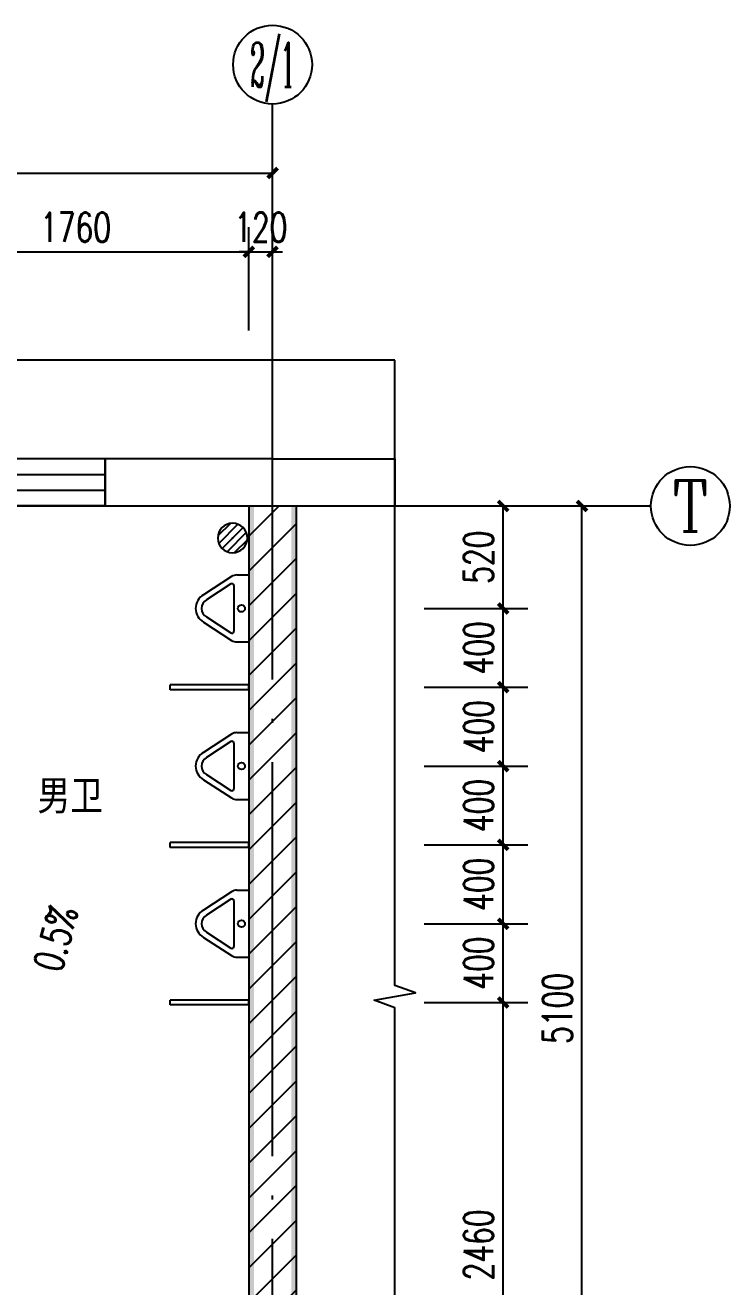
# Model space of a CAD drawing. Extents: x 14095202 to 14511487, y -1430609 to -90420.
# Drawn here: x 14374950 to 14389252, y -1347308 to -1321697 of the extents above; entities that cross this region are included whole.
import ezdxf
from ezdxf.enums import TextEntityAlignment as Align

# ---------------------------------------------------------------- set-up
doc = ezdxf.new("R2010")
doc.units = 0
doc.header["$LTSCALE"] = 1000
doc.header["$MEASUREMENT"] = 0
doc.linetypes.add('DOTE', pattern=[2.42, 2, -0.2, 0.02, -0.2])
for name, color, linetype in [('AXIS', 3, 'Continuous'), ('AXIS_TEXT', 7, 'Continuous'), ('DIM_SYMB', 3, 'Continuous'), ('DOTE', 1, 'DOTE'), ('LVTRY', 6, 'Continuous'), ('PUB_HATCH', 8, 'Continuous'), ('PUB_TEXT', 7, 'Continuous'), ('PUB_WALL', 9, 'Continuous'), ('WALL', 9, 'Continuous'), ('WALL-PARAPET', 6, 'Continuous'), ('WINDOW', 4, 'Continuous')]:
    doc.layers.add(name, color=color, linetype=linetype)
doc.styles.add('_TCH_AXIS', font='COMPLEX', dxfattribs={"bigfont": 'GBCBIG'})
doc.styles.add('_TCH_DIM', font='SIMPLEX', dxfattribs={"bigfont": 'GBCBIG'})
doc.styles.add('_TCH_DIM_T3', font='SIMPLEX', dxfattribs={"width": 0.705882, "bigfont": 'GBCBIG'})
doc.styles.add('COMPLEX', font='COMPLEX')
doc.styles.add('YAYA', font='', dxfattribs={"width": 0.8, "height": 1})
doc.styles.get('YAYA').set_extended_font_data('SimSun')
doc.dimstyles.new('_TCH_ARCH&&50', dxfattribs={"dimtxt": 148.75, "dimasz": 50, "dimexe": 125, "dimexo": 150, "dimgap": 50, "dimtad": 1, "dimdec": 0, "dimzin": 0, "dimdsep": 46, "dimtxsty": '_TCH_DIM_T3', "dimblk": 'ARCHTICK', "dimcen": 0.09, "dimclrt": 7, "dimazin": 2, "dimtfac": 1, "dimtdec": 0, "dimtix": 1, "dimtmove": 2, "dimatfit": 3, "dimfxl": 0, "dimtolj": 1, "dimtzin": 0, "dimarcsym": 0})

# ---------------------------------------------------------------- blocks, each defined once
blk = doc.blocks.new('$lvtry$00000171')
for p, q in [((-74.2, 10.6), (-10.6, 74.2)), ((-69.8, -27.4), (27.4, 69.8)), ((-53, -53), (53, 53)), ((-27.4, -69.8), (69.8, 27.4)), ((10.6, -74.2), (74.2, -10.6))]:
    blk.add_line(p, q)
blk.add_circle((0, 0), 75)
blk.add_point((0, 0))
blk = doc.blocks.new('$lvtry$00000007')
for p, q in [((-170, 0), (170, 0)), ((-170, -61.1), (-170, 0)), ((170, -61.1), (170, 0)), ((-161.9, -88.4), (-69.3, -230.6)), ((-124.2, -91.5), (-43.3, -215.6)), ((-115.8, -76), (115.8, -76)), ((43.3, -215.6), (124.2, -91.5)), ((69.3, -230.6), (161.9, -88.4))]:
    blk.add_line(p, q)
blk.add_circle((0, -38), 17.7)
for centre, radius, start, end in [((-120, -61.1), 50, 180, 213.0863), ((120, -61.1), 50, 326.9137, 0), ((-115.8, -86), 10, 90, 213.0863), ((115.8, -86), 10, 326.9137, 90), ((0, -190.6), 80, 210, 330), ((0, -190.6), 50, 210, 330)]:
    blk.add_arc(centre, radius, start, end)
blk = doc.blocks.new('$TCHSYS$WIN2D')
for p, q in [((-0.5, 0.5), (0.5, 0.5)), ((-0.5, 0.5), (-0.5, -0.5)), ((0.5, 0.5), (0.5, -0.5)), ((0.5, 0.1667), (-0.5, 0.1667)), ((0.5, -0.1667), (-0.5, -0.1667)), ((-0.5, -0.5), (0.5, -0.5))]:
    blk.add_line(p, q)
blk = doc.blocks.new('_AXISO')
blk.add_circle((0, 0), 0.5)
at = {"layer": 'AXIS_TEXT', "style": 'COMPLEX', "width": 1.041667}
blk.add_attdef('A', text='', height=0.56, dxfattribs=at).set_placement((-0.25, -0.28), (0.25, -0.28), align=Align.FIT)
blk = doc.blocks.new('_ArchTick')
at = {"color": 0, "linetype": 'ByBlock', "const_width": 0.4}
blk.add_lwpolyline([(-0.5, -0.5), (0.5, 0.5)], dxfattribs=at)
blk = doc.blocks.new('*D1107')
at = {"layer": 'AXIS', "color": 0, "lineweight": -2}
for p, q in [((240, 650), (240, 1575)), ((6440, 650), (6440, 1575)), ((240, 1450), (6440, 1450))]:
    blk.add_line(p, q, dxfattribs=at)
at = {"layer": 'Defpoints', "color": 0}
for p in [(6440, 1450), (240, 500), (6440, 500)]:
    blk.add_point(p, dxfattribs=at)
at = {"layer": 'AXIS', "color": 0, "lineweight": -2, "xscale": 50, "yscale": 50, "zscale": 50, "rotation": 180}
blk.add_blockref('_ArchTick', (240, 1450), dxfattribs=at)
at = {"layer": 'AXIS', "color": 0, "lineweight": -2, "xscale": 50, "yscale": 50, "zscale": 50}
blk.add_blockref('_ArchTick', (6440, 1450), dxfattribs=at)
at = {"layer": 'AXIS', "color": 7, "insert": (3340, 1574.4), "char_height": 148.75, "attachment_point": 5, "style": '_TCH_DIM_T3'}
blk.add_mtext('\\A1;6200', dxfattribs=at)
blk = doc.blocks.new('*D1113')
at = {"layer": 'AXIS', "color": 0, "lineweight": -2}
for p, q in [((4560, 650), (4560, 1175)), ((6320, 650), (6320, 1175)), ((4560, 1050), (6320, 1050))]:
    blk.add_line(p, q, dxfattribs=at)
at = {"layer": 'Defpoints', "color": 0}
for p in [(6320, 1050), (4560, 500), (6320, 500)]:
    blk.add_point(p, dxfattribs=at)
at = {"layer": 'AXIS', "color": 0, "lineweight": -2, "xscale": 50, "yscale": 50, "zscale": 50, "rotation": 180}
blk.add_blockref('_ArchTick', (4560, 1050), dxfattribs=at)
at = {"layer": 'AXIS', "color": 0, "lineweight": -2, "xscale": 50, "yscale": 50, "zscale": 50}
blk.add_blockref('_ArchTick', (6320, 1050), dxfattribs=at)
at = {"layer": 'AXIS', "color": 7, "insert": (5440, 1174.4), "char_height": 148.75, "attachment_point": 5, "style": '_TCH_DIM_T3'}
blk.add_mtext('\\A1;1760', dxfattribs=at)
blk = doc.blocks.new('*D1114')
at = {"layer": 'AXIS', "color": 0, "lineweight": -2}
for p, q in [((6320, 650), (6320, 1175)), ((6440, 650), (6440, 1175)), ((6320, 1050), (6270, 1050)), ((6320, 1050), (6440, 1050)), ((6440, 1050), (6490, 1050))]:
    blk.add_line(p, q, dxfattribs=at)
at = {"layer": 'Defpoints', "color": 0}
for p in [(6440, 1050), (6320, 500), (6440, 500)]:
    blk.add_point(p, dxfattribs=at)
at = {"layer": 'AXIS', "color": 0, "lineweight": -2, "xscale": 50, "yscale": 50, "zscale": 50}
blk.add_blockref('_ArchTick', (6320, 1050), dxfattribs=at)
at = {"layer": 'AXIS', "color": 0, "lineweight": -2, "xscale": 50, "yscale": 50, "zscale": 50, "rotation": 180}
blk.add_blockref('_ArchTick', (6440, 1050), dxfattribs=at)
at = {"layer": 'AXIS', "color": 7, "insert": (6380, 1174.4), "char_height": 148.75, "attachment_point": 5, "style": '_TCH_DIM_T3'}
blk.add_mtext('\\A1;120', dxfattribs=at)
blk = doc.blocks.new('*D1137')
at = {"layer": 'AXIS', "color": 0, "lineweight": -2}
for p, q in [((7210, -240), (8135, -240)), ((8010, -5340), (8010, -240)), ((7210, -5340), (8135, -5340))]:
    blk.add_line(p, q, dxfattribs=at)
at = {"layer": 'Defpoints', "color": 0}
for p in [(7060, -240), (8010, -240), (7060, -5340)]:
    blk.add_point(p, dxfattribs=at)
at = {"layer": 'AXIS', "color": 0, "lineweight": -2, "xscale": 50, "yscale": 50, "zscale": 50}
for p, rotation in [((8010, -240), 90), ((8010, -5340), 270)]:
    blk.add_blockref('_ArchTick', p, dxfattribs=dict(at, rotation=rotation))
at = {"layer": 'AXIS', "color": 7, "insert": (7885.6, -2790), "char_height": 148.75, "attachment_point": 5, "rotation": 90, "style": '_TCH_DIM_T3'}
blk.add_mtext('\\A1;5100', dxfattribs=at)
blk = doc.blocks.new('*D1138')
at = {"layer": 'AXIS', "color": 0, "lineweight": -2}
for p, q in [((7210, -240), (7735, -240)), ((7610, -760), (7610, -240)), ((7210, -760), (7735, -760))]:
    blk.add_line(p, q, dxfattribs=at)
at = {"layer": 'Defpoints', "color": 0}
for p in [(7060, -240), (7610, -240), (7060, -760)]:
    blk.add_point(p, dxfattribs=at)
at = {"layer": 'AXIS', "color": 0, "lineweight": -2, "xscale": 50, "yscale": 50, "zscale": 50}
for p, rotation in [((7610, -240), 90), ((7610, -760), 270)]:
    blk.add_blockref('_ArchTick', p, dxfattribs=dict(at, rotation=rotation))
at = {"layer": 'AXIS', "color": 7, "insert": (7485.6, -500), "char_height": 148.75, "attachment_point": 5, "rotation": 90, "style": '_TCH_DIM_T3'}
blk.add_mtext('\\A1;520', dxfattribs=at)
blk = doc.blocks.new('*D1139')
at = {"layer": 'AXIS', "color": 0, "lineweight": -2}
for p, q in [((7210, -760), (7735, -760)), ((7610, -1160), (7610, -760)), ((7210, -1160), (7735, -1160))]:
    blk.add_line(p, q, dxfattribs=at)
at = {"layer": 'Defpoints', "color": 0}
for p in [(7060, -760), (7610, -760), (7060, -1160)]:
    blk.add_point(p, dxfattribs=at)
at = {"layer": 'AXIS', "color": 0, "lineweight": -2, "xscale": 50, "yscale": 50, "zscale": 50}
for p, rotation in [((7610, -760), 90), ((7610, -1160), 270)]:
    blk.add_blockref('_ArchTick', p, dxfattribs=dict(at, rotation=rotation))
at = {"layer": 'AXIS', "color": 7, "insert": (7485.6, -960), "char_height": 148.75, "attachment_point": 5, "rotation": 90, "style": '_TCH_DIM_T3'}
blk.add_mtext('\\A1;400', dxfattribs=at)
blk = doc.blocks.new('*D1140')
at = {"layer": 'AXIS', "color": 0, "lineweight": -2}
for p, q in [((7210, -1160), (7735, -1160)), ((7610, -1560), (7610, -1160)), ((7210, -1560), (7735, -1560))]:
    blk.add_line(p, q, dxfattribs=at)
at = {"layer": 'Defpoints', "color": 0}
for p in [(7060, -1160), (7610, -1160), (7060, -1560)]:
    blk.add_point(p, dxfattribs=at)
at = {"layer": 'AXIS', "color": 0, "lineweight": -2, "xscale": 50, "yscale": 50, "zscale": 50}
for p, rotation in [((7610, -1160), 90), ((7610, -1560), 270)]:
    blk.add_blockref('_ArchTick', p, dxfattribs=dict(at, rotation=rotation))
at = {"layer": 'AXIS', "color": 7, "insert": (7485.6, -1360), "char_height": 148.75, "attachment_point": 5, "rotation": 90, "style": '_TCH_DIM_T3'}
blk.add_mtext('\\A1;400', dxfattribs=at)
blk = doc.blocks.new('*D1141')
at = {"layer": 'AXIS', "color": 0, "lineweight": -2}
for p, q in [((7210, -1560), (7735, -1560)), ((7610, -1960), (7610, -1560)), ((7210, -1960), (7735, -1960))]:
    blk.add_line(p, q, dxfattribs=at)
at = {"layer": 'Defpoints', "color": 0}
for p in [(7060, -1560), (7610, -1560), (7060, -1960)]:
    blk.add_point(p, dxfattribs=at)
at = {"layer": 'AXIS', "color": 0, "lineweight": -2, "xscale": 50, "yscale": 50, "zscale": 50}
for p, rotation in [((7610, -1560), 90), ((7610, -1960), 270)]:
    blk.add_blockref('_ArchTick', p, dxfattribs=dict(at, rotation=rotation))
at = {"layer": 'AXIS', "color": 7, "insert": (7485.6, -1760), "char_height": 148.75, "attachment_point": 5, "rotation": 90, "style": '_TCH_DIM_T3'}
blk.add_mtext('\\A1;400', dxfattribs=at)
blk = doc.blocks.new('*D1142')
at = {"layer": 'AXIS', "color": 0, "lineweight": -2}
for p, q in [((7210, -1960), (7735, -1960)), ((7610, -2360), (7610, -1960)), ((7210, -2360), (7735, -2360))]:
    blk.add_line(p, q, dxfattribs=at)
at = {"layer": 'Defpoints', "color": 0}
for p in [(7060, -1960), (7610, -1960), (7060, -2360)]:
    blk.add_point(p, dxfattribs=at)
at = {"layer": 'AXIS', "color": 0, "lineweight": -2, "xscale": 50, "yscale": 50, "zscale": 50}
for p, rotation in [((7610, -1960), 90), ((7610, -2360), 270)]:
    blk.add_blockref('_ArchTick', p, dxfattribs=dict(at, rotation=rotation))
at = {"layer": 'AXIS', "color": 7, "insert": (7485.6, -2160), "char_height": 148.75, "attachment_point": 5, "rotation": 90, "style": '_TCH_DIM_T3'}
blk.add_mtext('\\A1;400', dxfattribs=at)
blk = doc.blocks.new('*D1143')
at = {"layer": 'AXIS', "color": 0, "lineweight": -2}
for p, q in [((7210, -2360), (7735, -2360)), ((7610, -2760), (7610, -2360)), ((7210, -2760), (7735, -2760))]:
    blk.add_line(p, q, dxfattribs=at)
at = {"layer": 'Defpoints', "color": 0}
for p in [(7060, -2360), (7610, -2360), (7060, -2760)]:
    blk.add_point(p, dxfattribs=at)
at = {"layer": 'AXIS', "color": 0, "lineweight": -2, "xscale": 50, "yscale": 50, "zscale": 50}
for p, rotation in [((7610, -2360), 90), ((7610, -2760), 270)]:
    blk.add_blockref('_ArchTick', p, dxfattribs=dict(at, rotation=rotation))
at = {"layer": 'AXIS', "color": 7, "insert": (7485.6, -2560), "char_height": 148.75, "attachment_point": 5, "rotation": 90, "style": '_TCH_DIM_T3'}
blk.add_mtext('\\A1;400', dxfattribs=at)
blk = doc.blocks.new('*D1144')
at = {"layer": 'AXIS', "color": 0, "lineweight": -2}
for p, q in [((7210, -2760), (7735, -2760)), ((7610, -5220), (7610, -2760)), ((7210, -5220), (7735, -5220))]:
    blk.add_line(p, q, dxfattribs=at)
at = {"layer": 'Defpoints', "color": 0}
for p in [(7060, -2760), (7610, -2760), (7060, -5220)]:
    blk.add_point(p, dxfattribs=at)
at = {"layer": 'AXIS', "color": 0, "lineweight": -2, "xscale": 50, "yscale": 50, "zscale": 50}
for p, rotation in [((7610, -2760), 90), ((7610, -5220), 270)]:
    blk.add_blockref('_ArchTick', p, dxfattribs=dict(at, rotation=rotation))
at = {"layer": 'AXIS', "color": 7, "insert": (7485.6, -3990), "char_height": 148.75, "attachment_point": 5, "rotation": 90, "style": '_TCH_DIM_T3'}
blk.add_mtext('\\A1;2460', dxfattribs=at)
blk = doc.blocks.new('A$C3EBC53FE')
at = {"layer": 'PUB_HATCH'}
h = blk.add_hatch(dxfattribs=at)
h.set_pattern_fill('普通砖', color=256, scale=50, style=0)
h.set_pattern_definition([(45, (0, 89.76), (-88.3884, 88.3884), [])])
h.paths.add_polyline_path([(6320, -5220), (6560, -5220), (6560, -240), (6320, -240)])
at = {"layer": 'PUB_WALL'}
for points in [[(6320, -5220), (6345, -5220), (6345, -240), (6320, -240)], [(6535, -5220), (6560, -5220), (6560, -240), (6535, -240)]]:
    blk.add_hatch(color=256, dxfattribs=at).paths.add_polyline_path(points)
at = {"layer": 'AXIS'}
for p, q in [((6440, 500), (6440, 1800)), ((7060, -240), (8360, -240))]:
    blk.add_line(p, q, dxfattribs=at)
at = {"layer": 'DIM_SYMB'}
for points in [[(7060, 500), (3336.2, 500), (3298, 395), (3261, 605), (3223.7, 500), (-500, 500)], [(7060, -5960), (7060, -2786.3), (6955, -2748), (7165, -2711), (7060, -2673.8), (7060, 500)]]:
    blk.add_lwpolyline(points, dxfattribs=at)
blk.add_lwpolyline([(5384.2, -2753.3, 0, 0, 0), (5501.5, -2318.9, 40, 0, 0), (5540.6, -2174.1, 0, 0, 0)], format="xyseb", dxfattribs=at)
at = {"layer": 'DOTE'}
for p, q in [((6440, -5960), (6440, 500)), ((-500, -240), (7060, -240))]:
    blk.add_line(p, q, dxfattribs=at)
at = {"layer": 'LVTRY'}
for p, q in [((6320, -1147.5), (5920, -1147.5)), ((5920, -1172.5), (5920, -1147.5)), ((6320, -1172.5), (6320, -1147.5)), ((6320, -1172.5), (5920, -1172.5)), ((6320, -1947.5), (5920, -1947.5)), ((5920, -1972.5), (5920, -1947.5)), ((6320, -1972.5), (5920, -1972.5)), ((6320, -1972.5), (6320, -1947.5)), ((6320, -2747.5), (5920, -2747.5)), ((5920, -2772.5), (5920, -2747.5)), ((6320, -2772.5), (6320, -2747.5)), ((6320, -2772.5), (5920, -2772.5))]:
    blk.add_line(p, q, dxfattribs=at)
at = {"layer": 'WALL'}
for p, q in [((6320, -240), (6320, -5220)), ((6560, -240), (6560, -5220))]:
    blk.add_line(p, q, dxfattribs=at)
at = {"layer": 'WALL-PARAPET'}
for p, q in [((6440, 0), (5590, 0)), ((5590, 0), (5590, -240)), ((6440, 0), (7060, 0)), ((7060, 0), (7060, -240)), ((5590, -240), (6440, -240)), ((6440, -240), (7060, -240))]:
    blk.add_line(p, q, dxfattribs=at)
at = {"layer": 'AXIS'}
ref = blk.add_blockref('_AXISO', (6440, 2000), dxfattribs=dict(at, xscale=400, yscale=400, zscale=400))
ref.add_attrib('A', '2/1', dxfattribs={"layer": 'AXIS_TEXT', "ltscale": 0.5, "height": 226.27, "style": '_TCH_AXIS', "width": 0.411765}).set_placement((6326.9, 1886.9), (6553.1, 1886.9), align=Align.FIT)
ref = blk.add_blockref('_AXISO', (8560, -240), dxfattribs=dict(at, xscale=400, yscale=400, zscale=400))
ref.add_attrib('A', 'T', dxfattribs={"layer": 'AXIS_TEXT', "ltscale": 0.5, "height": 260.4, "style": '_TCH_AXIS'}).set_placement((8467, -370.2), (8653, -370.2), align=Align.FIT)
at = {"layer": 'LVTRY', "extrusion": (0, 0, -1), "zscale": -1, "rotation": 270.0000000003516}
blk.add_blockref('$lvtry$00000171', (-6236.8, -402.5), dxfattribs=at)
at = {"layer": 'LVTRY', "rotation": 270}
for p in [(6320, -760), (6320, -1560), (6320, -2360)]:
    blk.add_blockref('$lvtry$00000007', p, dxfattribs=at)
at = {"layer": 'WINDOW', "xscale": -1500, "yscale": -240, "zscale": -1500}
blk.add_blockref('$TCHSYS$WIN2D', (4840, -120), dxfattribs=at)
at = {"layer": 'PUB_TEXT', "style": 'YAYA', "width": 0.8}
blk.add_text('男卫', height=151.9, dxfattribs=at).set_placement((5246.9, -1784.4))
at = {"layer": 'PUB_TEXT', "style": '_TCH_DIM', "width": 0.705882}
blk.add_text('0.5%%%', height=148.75, rotation=74.88633, dxfattribs=at).set_placement((5367.4, -2614.1))
at = {"layer": 'AXIS'}
for p1, p2, distance, text, picture, middle in [((240, 500), (6440, 500), 950, '6200', '*D1107', (3340, 1574.4)), ((4560, 500), (6320, 500), 550, '1760', '*D1113', (5440, 1174.4)), ((6320, 500), (6440, 500), 550, '120', '*D1114', (6380, 1174.4)), ((7060, -5340), (7060, -240), -950, '5100', '*D1137', (7885.6, -2790)), ((7060, -760), (7060, -240), -550, '520', '*D1138', (7485.6, -500)), ((7060, -1160), (7060, -760), -550, '400', '*D1139', (7485.6, -960)), ((7060, -1560), (7060, -1160), -550, '400', '*D1140', (7485.6, -1360)), ((7060, -1960), (7060, -1560), -550, '400', '*D1141', (7485.6, -1760)), ((7060, -2360), (7060, -1960), -550, '400', '*D1142', (7485.6, -2160)), ((7060, -2760), (7060, -2360), -550, '400', '*D1143', (7485.6, -2560)), ((7060, -5220), (7060, -2760), -550, '2460', '*D1144', (7485.6, -3990))]:
    dim = blk.add_aligned_dim(p1=p1, p2=p2, distance=distance, text=text, dimstyle='_TCH_ARCH&&50', dxfattribs=at)
    dim.commit()
    dim.dimension.update_dxf_attribs({"geometry": picture, "text_midpoint": middle})

msp = doc.modelspace()

# ---------------------------------------------------------------- block references
at = {"ltscale": 0.5, "xscale": 4, "yscale": 4, "zscale": 4}
msp.add_blockref('A$C3EBC53FE', (14354211.6, -1330497.4), dxfattribs=at)

doc.saveas('drawing.dxf')
